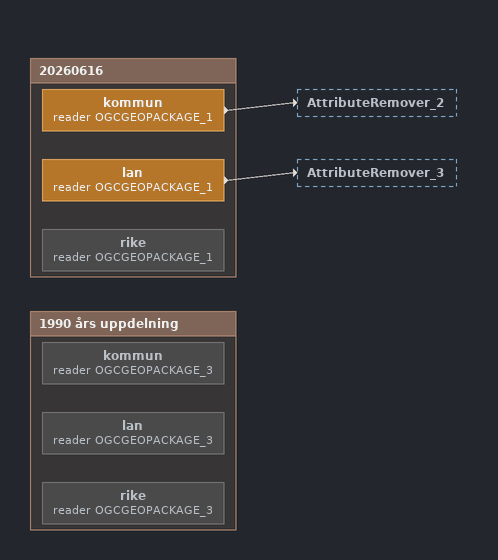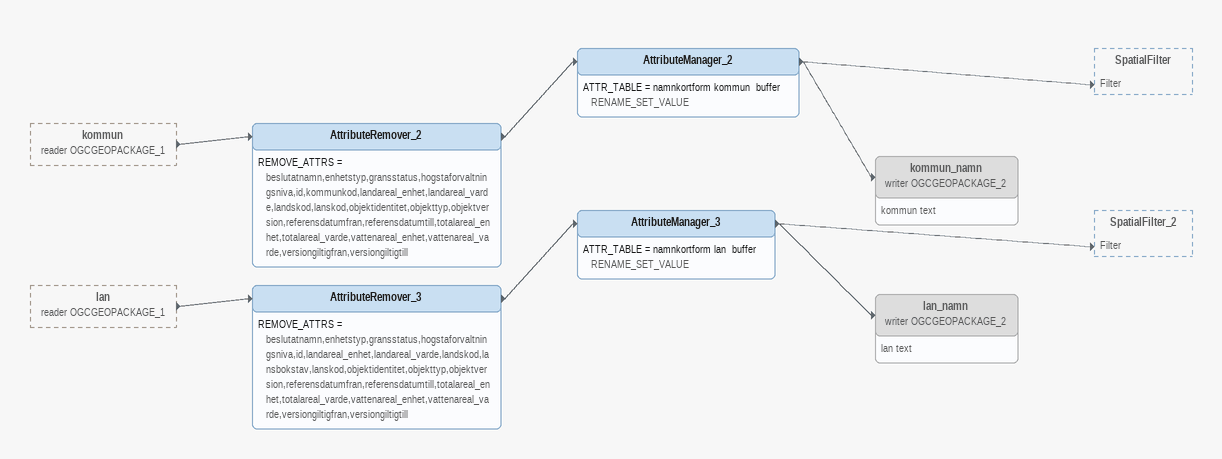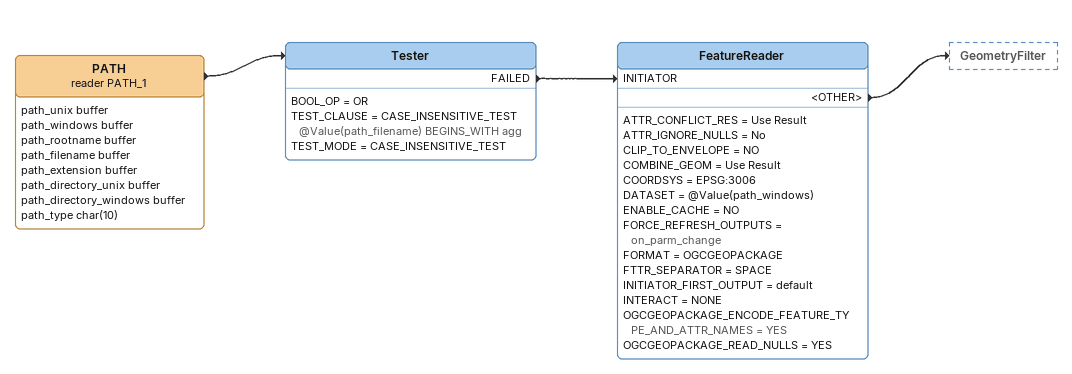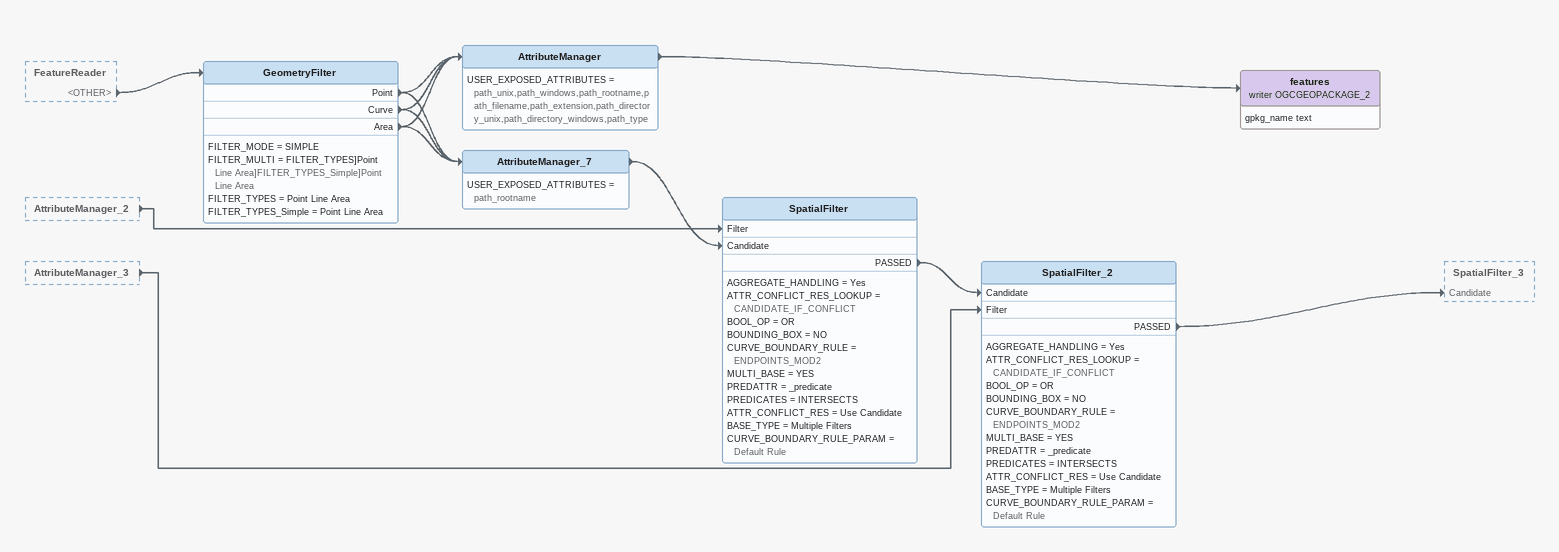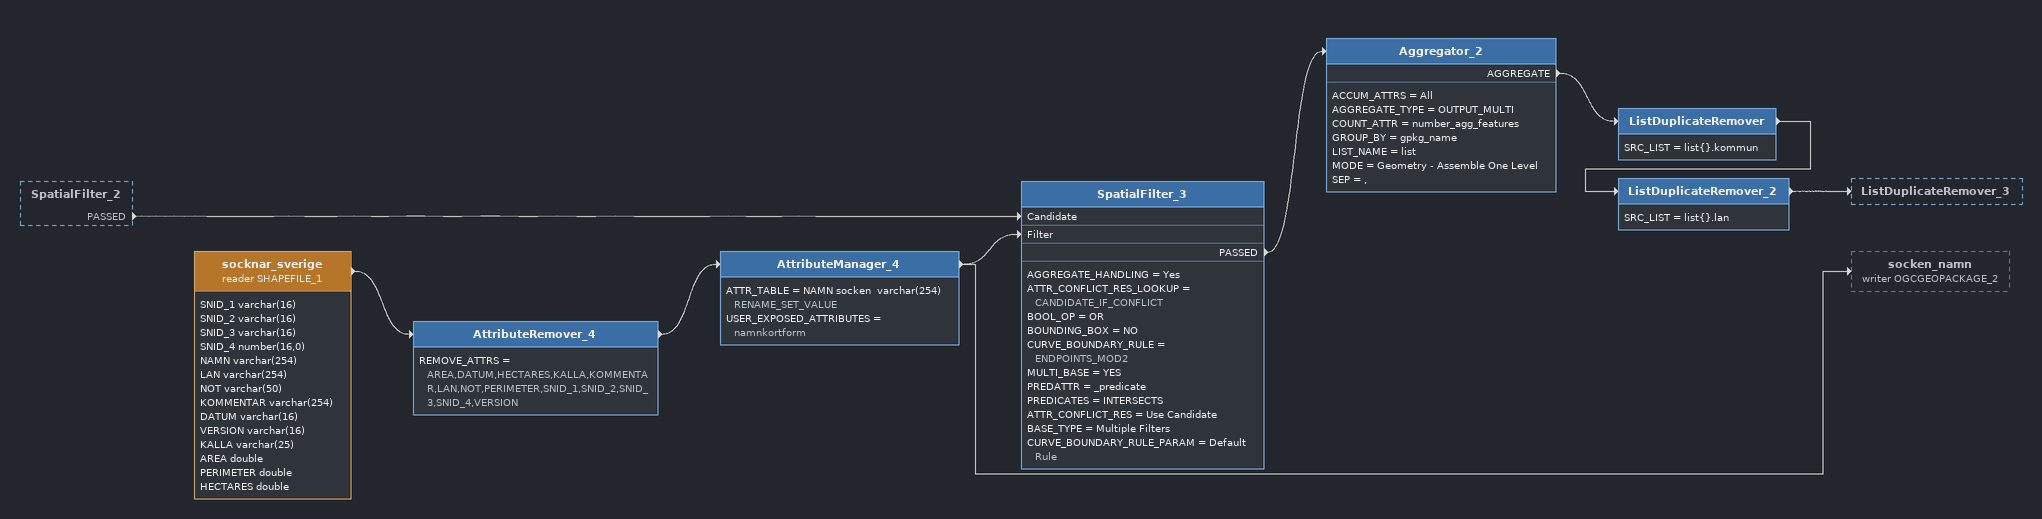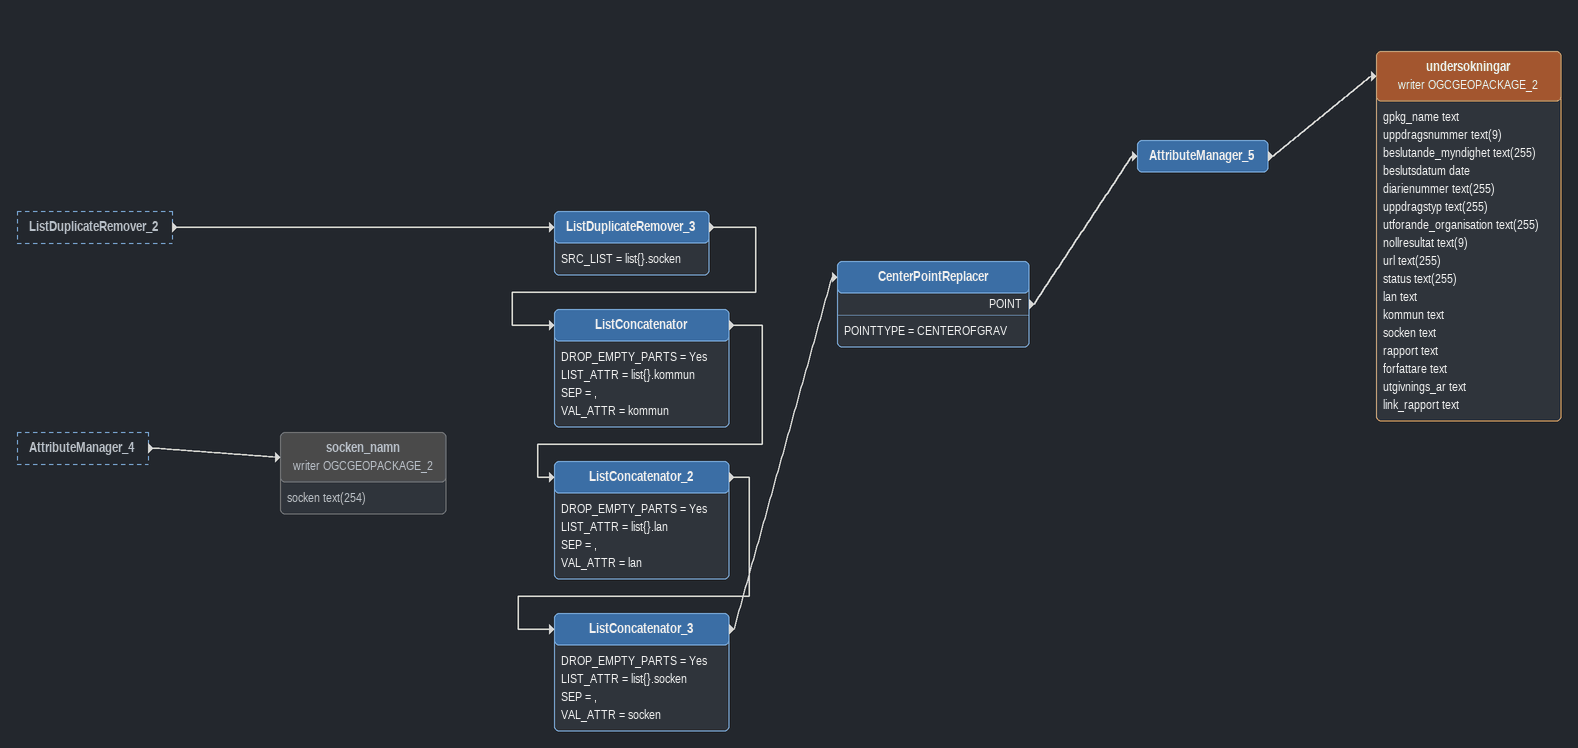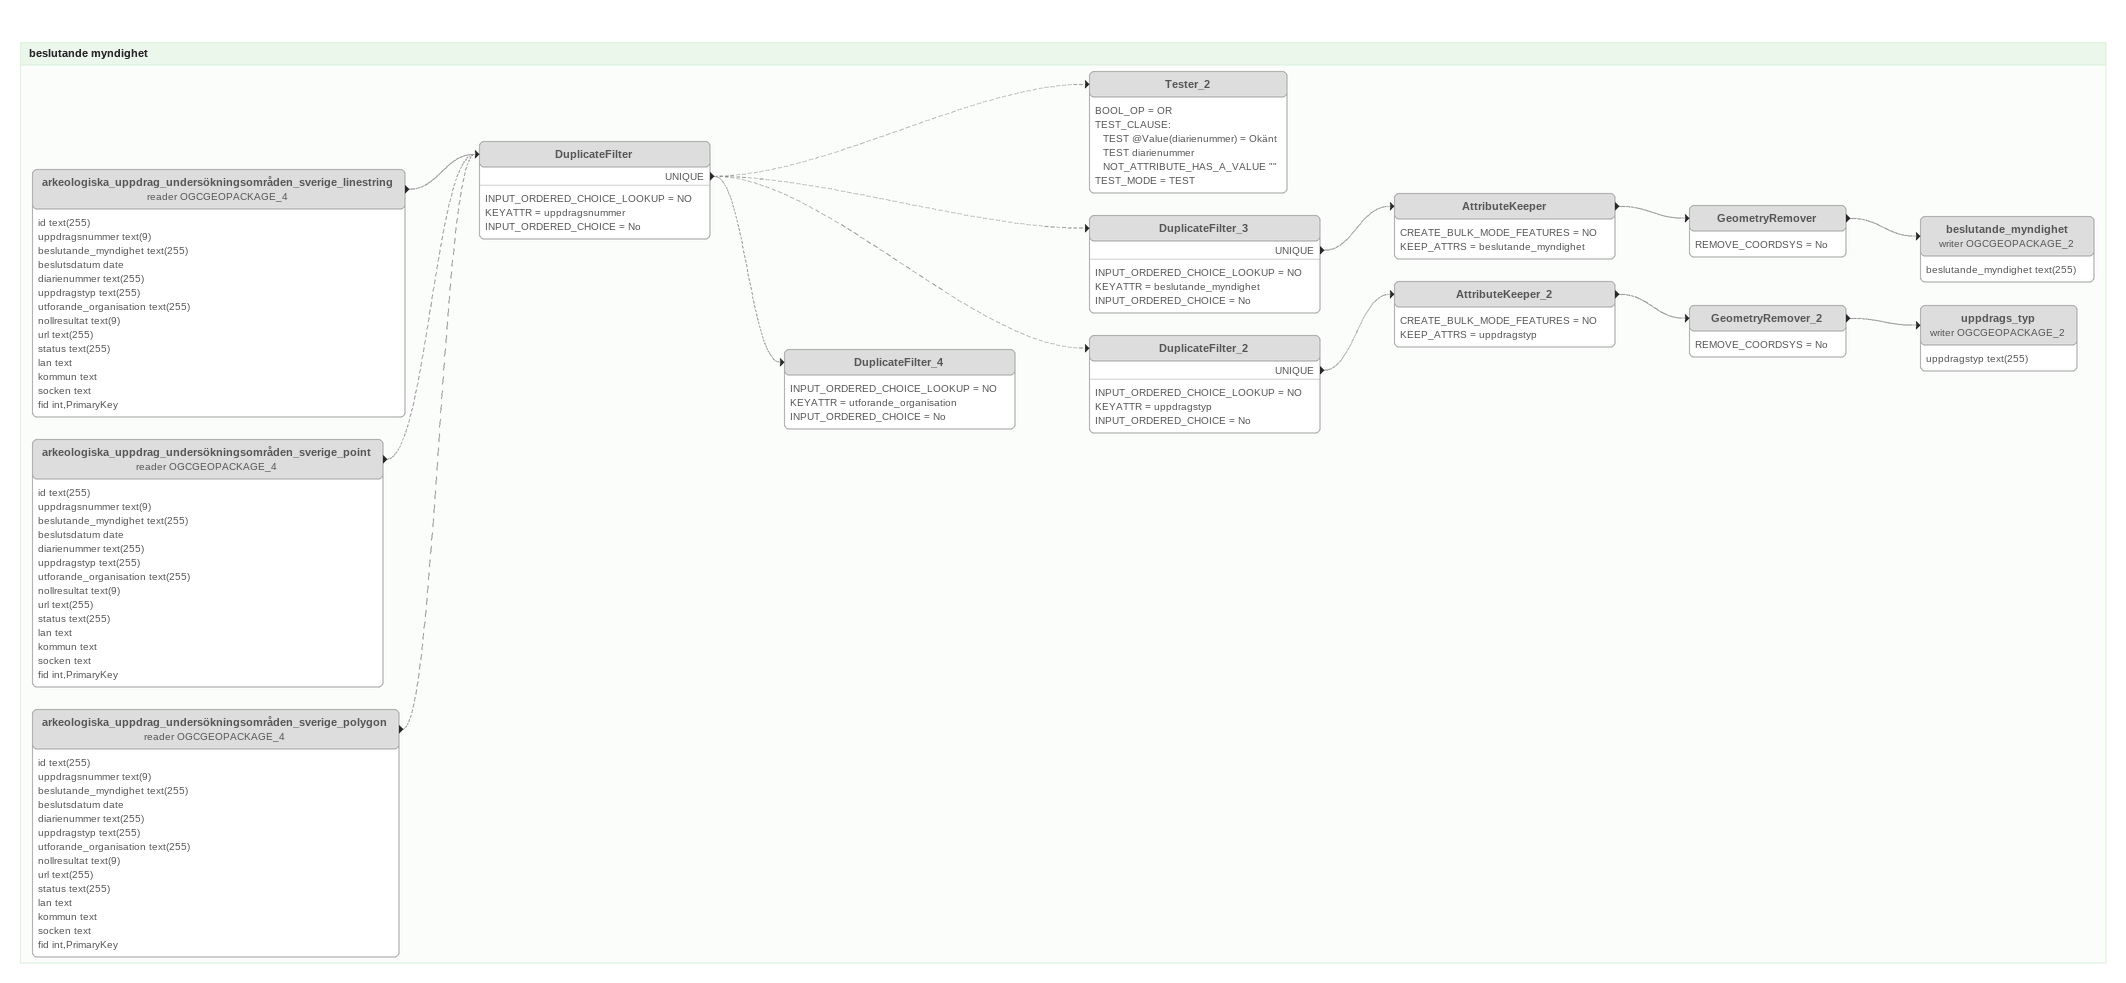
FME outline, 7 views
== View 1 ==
Bookmark: 20260616
kommun (reader OGCGEOPACKAGE_1)
    -> AttributeRemover_2
lan (reader OGCGEOPACKAGE_1)
    -> AttributeRemover_3
rike (reader OGCGEOPACKAGE_1) [off]

Bookmark: 1990 års uppdelning
kommun (reader OGCGEOPACKAGE_3) [off]
lan (reader OGCGEOPACKAGE_3) [off]
rike (reader OGCGEOPACKAGE_3) [off]

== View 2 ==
kommun (reader OGCGEOPACKAGE_1) [outside]
    -> AttributeRemover_2
lan (reader OGCGEOPACKAGE_1) [outside]
    -> AttributeRemover_3
AttributeRemover_2
    REMOVE_ATTRS = beslutatnamn,enhetstyp,gransstatus,hogstaforvaltningsniva,id,kommunkod,landareal_enhet,landareal_varde,landskod,lanskod,objektidentitet,objekttyp,objektversion,referensdatumfran,referensdatumtill,totalareal_enhet,totalareal_varde,vattenareal_enhet,vattenareal_varde,versiongiltigfran,versiongiltigtill
    -> AttributeManager_2
AttributeManager_2
    ATTR_TABLE = namnkortform kommun  buffer RENAME_SET_VALUE
    -> SpatialFilter [Filter]
    -> kommun_namn (writer OGCGEOPACKAGE_2)
kommun_namn (writer OGCGEOPACKAGE_2) [off]
    attributes: kommun text
AttributeRemover_3
    REMOVE_ATTRS = beslutatnamn,enhetstyp,gransstatus,hogstaforvaltningsniva,id,landareal_enhet,landareal_varde,landskod,lansbokstav,lanskod,objektidentitet,objekttyp,objektversion,referensdatumfran,referensdatumtill,totalareal_enhet,totalareal_varde,vattenareal_enhet,vattenareal_varde,versiongiltigfran,versiongiltigtill
    -> AttributeManager_3
AttributeManager_3
    ATTR_TABLE = namnkortform lan  buffer RENAME_SET_VALUE
    -> SpatialFilter_2 [Filter]
    -> lan_namn (writer OGCGEOPACKAGE_2)
lan_namn (writer OGCGEOPACKAGE_2) [off]
    attributes: lan text

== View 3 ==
PATH (reader PATH_1)
    attributes: path_unix buffer, path_windows buffer, path_rootname buffer, path_filename buffer, path_extension buffer, path_directory_unix buffer, path_directory_windows buffer, path_type char(10)
    -> Tester
Tester
    BOOL_OP = OR
    TEST_CLAUSE = CASE_INSENSITIVE_TEST @Value(path_filename) BEGINS_WITH agg
    TEST_MODE = CASE_INSENSITIVE_TEST
    FAILED -> FeatureReader [INITIATOR]
FeatureReader
    ATTR_CONFLICT_RES = Use Result
    ATTR_IGNORE_NULLS = No
    CLIP_TO_ENVELOPE = NO
    COMBINE_GEOM = Use Result
    COORDSYS = EPSG:3006
    DATASET = @Value(path_windows)
    ENABLE_CACHE = NO
    FORCE_REFRESH_OUTPUTS = on_parm_change
    FORMAT = OGCGEOPACKAGE
    FTTR_SEPARATOR = SPACE
    INITIATOR_FIRST_OUTPUT = default
    INTERACT = NONE
    OGCGEOPACKAGE_ENCODE_FEATURE_TYPE_AND_ATTR_NAMES = YES
    OGCGEOPACKAGE_READ_NULLS = YES
    <OTHER> -> GeometryFilter

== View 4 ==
FeatureReader [outside]
    <OTHER> -> GeometryFilter
AttributeManager_2 [outside]
    -> SpatialFilter [Filter]
AttributeManager_3 [outside]
    -> SpatialFilter_2 [Filter]
GeometryFilter
    FILTER_MODE = SIMPLE
    FILTER_MULTI = FILTER_TYPES]Point Line Area]FILTER_TYPES_Simple]Point Line Area
    FILTER_TYPES = Point Line Area
    FILTER_TYPES_Simple = Point Line Area
    Point -> AttributeManager
    Point -> AttributeManager_7
    Curve -> AttributeManager
    Curve -> AttributeManager_7
    Area -> AttributeManager
    Area -> AttributeManager_7
AttributeManager
    USER_EXPOSED_ATTRIBUTES = path_unix,path_windows,path_rootname,path_filename,path_extension,path_directory_unix,path_directory_windows,path_type
    -> features (writer OGCGEOPACKAGE_2)
features (writer OGCGEOPACKAGE_2)
    attributes: gpkg_name text
AttributeManager_7
    USER_EXPOSED_ATTRIBUTES = path_rootname
    -> SpatialFilter [Candidate]
SpatialFilter
    AGGREGATE_HANDLING = Yes
    ATTR_CONFLICT_RES_LOOKUP = CANDIDATE_IF_CONFLICT
    BOOL_OP = OR
    BOUNDING_BOX = NO
    CURVE_BOUNDARY_RULE = ENDPOINTS_MOD2
    MULTI_BASE = YES
    PREDATTR = _predicate
    PREDICATES = INTERSECTS
    ATTR_CONFLICT_RES = Use Candidate
    BASE_TYPE = Multiple Filters
    CURVE_BOUNDARY_RULE_PARAM = Default Rule
    PASSED -> SpatialFilter_2 [Candidate]
SpatialFilter_2
    AGGREGATE_HANDLING = Yes
    ATTR_CONFLICT_RES_LOOKUP = CANDIDATE_IF_CONFLICT
    BOOL_OP = OR
    BOUNDING_BOX = NO
    CURVE_BOUNDARY_RULE = ENDPOINTS_MOD2
    MULTI_BASE = YES
    PREDATTR = _predicate
    PREDICATES = INTERSECTS
    ATTR_CONFLICT_RES = Use Candidate
    BASE_TYPE = Multiple Filters
    CURVE_BOUNDARY_RULE_PARAM = Default Rule
    PASSED -> SpatialFilter_3 [Candidate]

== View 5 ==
SpatialFilter_2 [outside]
    PASSED -> SpatialFilter_3 [Candidate]
socknar_sverige (reader SHAPEFILE_1)
    attributes: SNID_1 varchar(16), SNID_2 varchar(16), SNID_3 varchar(16), SNID_4 number(16,0), NAMN varchar(254), LAN varchar(254), NOT varchar(50), KOMMENTAR varchar(254), DATUM varchar(16), VERSION varchar(16), KALLA varchar(25), AREA double, PERIMETER double, HECTARES double
    -> AttributeRemover_4
AttributeRemover_4
    REMOVE_ATTRS = AREA,DATUM,HECTARES,KALLA,KOMMENTAR,LAN,NOT,PERIMETER,SNID_1,SNID_2,SNID_3,SNID_4,VERSION
    -> AttributeManager_4
AttributeManager_4
    ATTR_TABLE = NAMN socken  varchar(254) RENAME_SET_VALUE
    USER_EXPOSED_ATTRIBUTES = namnkortform
    -> SpatialFilter_3 [Filter]
    -> socken_namn (writer OGCGEOPACKAGE_2)
SpatialFilter_3
    AGGREGATE_HANDLING = Yes
    ATTR_CONFLICT_RES_LOOKUP = CANDIDATE_IF_CONFLICT
    BOOL_OP = OR
    BOUNDING_BOX = NO
    CURVE_BOUNDARY_RULE = ENDPOINTS_MOD2
    MULTI_BASE = YES
    PREDATTR = _predicate
    PREDICATES = INTERSECTS
    ATTR_CONFLICT_RES = Use Candidate
    BASE_TYPE = Multiple Filters
    CURVE_BOUNDARY_RULE_PARAM = Default Rule
    PASSED -> Aggregator_2
Aggregator_2
    ACCUM_ATTRS = All
    AGGREGATE_TYPE = OUTPUT_MULTI
    COUNT_ATTR = number_agg_features
    GROUP_BY = gpkg_name
    LIST_NAME = list
    MODE = Geometry - Assemble One Level
    SEP = ,
    AGGREGATE -> ListDuplicateRemover
ListDuplicateRemover
    SRC_LIST = list{}.kommun
    -> ListDuplicateRemover_2
ListDuplicateRemover_2
    SRC_LIST = list{}.lan
    -> ListDuplicateRemover_3

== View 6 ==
ListDuplicateRemover_2 [outside]
    -> ListDuplicateRemover_3
AttributeManager_4 [outside]
    -> socken_namn (writer OGCGEOPACKAGE_2)
ListDuplicateRemover_3
    SRC_LIST = list{}.socken
    -> ListConcatenator
ListConcatenator
    DROP_EMPTY_PARTS = Yes
    LIST_ATTR = list{}.kommun
    SEP = ,
    VAL_ATTR = kommun
    -> ListConcatenator_2
ListConcatenator_2
    DROP_EMPTY_PARTS = Yes
    LIST_ATTR = list{}.lan
    SEP = ,
    VAL_ATTR = lan
    -> ListConcatenator_3
ListConcatenator_3
    DROP_EMPTY_PARTS = Yes
    LIST_ATTR = list{}.socken
    SEP = ,
    VAL_ATTR = socken
    -> CenterPointReplacer
CenterPointReplacer
    POINTTYPE = CENTEROFGRAV
    POINT -> AttributeManager_5
AttributeManager_5
    -> undersokningar (writer OGCGEOPACKAGE_2)
undersokningar (writer OGCGEOPACKAGE_2)
    attributes: gpkg_name text, uppdragsnummer text(9), beslutande_myndighet text(255), beslutsdatum date, diarienummer text(255), uppdragstyp text(255), utforande_organisation text(255), nollresultat text(9), url text(255), status text(255), lan text, kommun text, socken text, rapport text, forfattare text, utgivnings_ar text, link_rapport text
socken_namn (writer OGCGEOPACKAGE_2) [off]
    attributes: socken text(254)

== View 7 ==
Bookmark: beslutande myndighet
arkeologiska_uppdrag_undersökningsområden_sverige_linestring (reader OGCGEOPACKAGE_4) [off]
    attributes: id text(255), uppdragsnummer text(9), beslutande_myndighet text(255), beslutsdatum date, diarienummer text(255), uppdragstyp text(255), utforande_organisation text(255), nollresultat text(9), url text(255), status text(255), lan text, kommun text, socken text, fid int,PrimaryKey
    -> DuplicateFilter [off]
arkeologiska_uppdrag_undersökningsområden_sverige_point (reader OGCGEOPACKAGE_4) [off]
    attributes: id text(255), uppdragsnummer text(9), beslutande_myndighet text(255), beslutsdatum date, diarienummer text(255), uppdragstyp text(255), utforande_organisation text(255), nollresultat text(9), url text(255), status text(255), lan text, kommun text, socken text, fid int,PrimaryKey
    -> DuplicateFilter [off]
arkeologiska_uppdrag_undersökningsområden_sverige_polygon (reader OGCGEOPACKAGE_4) [off]
    attributes: id text(255), uppdragsnummer text(9), beslutande_myndighet text(255), beslutsdatum date, diarienummer text(255), uppdragstyp text(255), utforande_organisation text(255), nollresultat text(9), url text(255), status text(255), lan text, kommun text, socken text, fid int,PrimaryKey
    -> DuplicateFilter [off]
DuplicateFilter [off]
    INPUT_ORDERED_CHOICE_LOOKUP = NO
    KEYATTR = uppdragsnummer
    INPUT_ORDERED_CHOICE = No
    UNIQUE -> DuplicateFilter_4 [off]
    UNIQUE -> DuplicateFilter_3 [off]
    UNIQUE -> Tester_2 [off]
    UNIQUE -> DuplicateFilter_2 [off]
Tester_2 [off]
    BOOL_OP = OR
    TEST_CLAUSE:
      TEST @Value(diarienummer) = Okänt
      TEST diarienummer NOT_ATTRIBUTE_HAS_A_VALUE ""
    TEST_MODE = TEST
DuplicateFilter_3 [off]
    INPUT_ORDERED_CHOICE_LOOKUP = NO
    KEYATTR = beslutande_myndighet
    INPUT_ORDERED_CHOICE = No
    UNIQUE -> AttributeKeeper [off]
AttributeKeeper [off]
    CREATE_BULK_MODE_FEATURES = NO
    KEEP_ATTRS = beslutande_myndighet
    -> GeometryRemover [off]
GeometryRemover [off]
    REMOVE_COORDSYS = No
    -> beslutande_myndighet (writer OGCGEOPACKAGE_2) [off]
beslutande_myndighet (writer OGCGEOPACKAGE_2) [off]
    attributes: beslutande_myndighet text(255)
DuplicateFilter_2 [off]
    INPUT_ORDERED_CHOICE_LOOKUP = NO
    KEYATTR = uppdragstyp
    INPUT_ORDERED_CHOICE = No
    UNIQUE -> AttributeKeeper_2 [off]
AttributeKeeper_2 [off]
    CREATE_BULK_MODE_FEATURES = NO
    KEEP_ATTRS = uppdragstyp
    -> GeometryRemover_2 [off]
GeometryRemover_2 [off]
    REMOVE_COORDSYS = No
    -> uppdrags_typ (writer OGCGEOPACKAGE_2) [off]
uppdrags_typ (writer OGCGEOPACKAGE_2) [off]
    attributes: uppdragstyp text(255)
DuplicateFilter_4 [off]
    INPUT_ORDERED_CHOICE_LOOKUP = NO
    KEYATTR = utforande_organisation
    INPUT_ORDERED_CHOICE = No
